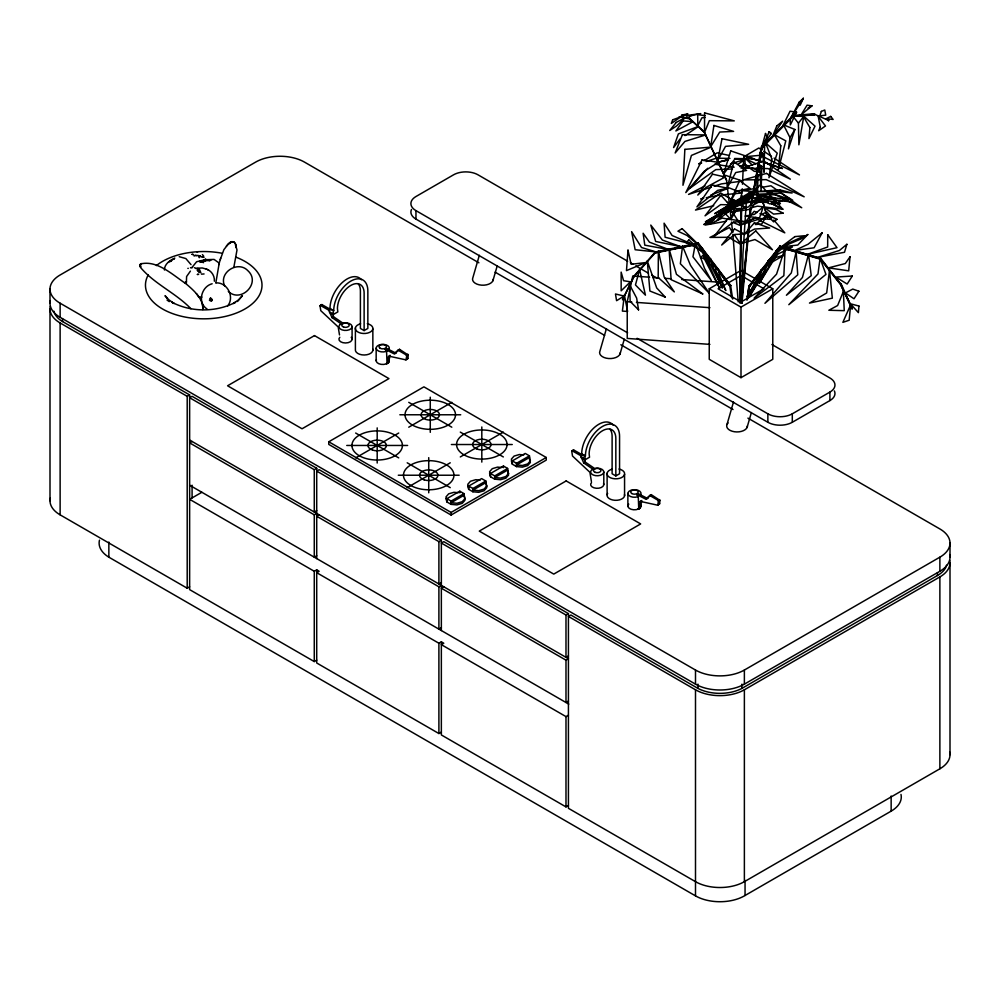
<?xml version="1.0" encoding="UTF-8"?>
<svg xmlns="http://www.w3.org/2000/svg" width="1000" height="1000" viewBox="0 0 1000 1000"><rect width="100%" height="100%" fill="white"/><g stroke="black" fill="none" stroke-linecap="round" stroke-linejoin="round"><path stroke-width="1.5" d="M739.675 302.8L741.012 211.25M740.225 302.787L739.837 274.675L740.438 275.287L741.838 195.787L741.125 205.062M742.225 303.075L742.913 254.338L746.287 202.775L756.287 191.088M741.075 210.312L740.438 275.287L739.837 274.688M741.162 205.675L741.287 195.787M761.825 166.262L761.112 191.062L759.762 167.387L761.825 166.262L757.45 168.15L759.762 167.387M741.338 196.388L742.25 188.787M742.475 184.225L743.675 157.75M197.887 271.275L197.113 269.988M405.962 359.875L406.737 355.913L405.825 354.688L398.05 350.188L394.075 353.825L385 349.2L386.488 348.338L395.562 352.962L399.538 349.325L408.225 355.05L407.938 358.462L405.962 359.875L388.575 356.075L387.038 363.587L386.562 351.2L385 349.2M657.675 505.2L658.45 501.238L657.525 500L649.762 495.5L645.788 499.15L636.712 494.525L638.2 493.663L647.275 498.288L651.25 494.65L659.938 500.375L659.638 503.787L657.675 505.2L640.288 501.388L638.75 508.913L638.263 496.525L636.712 494.525M741.35 302.413L750.425 208.2M741.4 303.025L749.275 221.163M749.875 214.988L750.612 207.262M741.938 303.05L749.925 219.062M750.225 215.975L751.162 207.312M215.8 283.038L219.188 263.337M164.438 270.012C164.338 264.538 169.1 261.087 173.375 258.688M790.013 137.675L788.462 148.863L794.862 129.488L783.5 124.812L790.013 137.675L794.862 129.488M746.963 300.238L748.938 286.025L779.812 246.213L820.612 258.3L820.763 259.337L779.963 247.262L820.662 258.9M747.688 298.163L748.938 286.025L749.475 286.8L780.35 247L779.812 246.213L779.963 247.262M747.725 298.762L748.975 286.637L780.312 246.388M210.863 298.538C212.775 300.075 211.863 302.1 211.15 298.775M803.763 116.375L798.875 144.812L798.438 123.1L792.725 116.137L803.763 116.375L798.438 123.1M751.263 205.162L761.938 147L750.763 205.725L761.4 146.938L793.487 115.9L761.825 147.787L793.487 115.9M233.825 267.362L237 249.988L235.438 244.488L236.213 247.638C236.688 242.613 232.188 239.088 228.438 243.888M387.038 363.587L388.537 362.725L390.062 355.213M638.75 508.913L640.238 508.05L641.775 500.538L640.288 501.388M716.963 269.35L697.562 244.013L698.263 243.088L698.225 244.088L655.5 252.963L655.537 251.962L698.263 243.088L730.588 285.325L732.7 299.088M655.5 252.963L655.5 251.838L634.038 276.025M709.9 344.375L627.225 338.425L627.225 301.737L632.775 276L649.625 277.213M717.862 285.2L718.512 282.162L681.775 279.525M761.3 151.688L757.212 169.137L760.175 158.637L763.575 154.45L762.05 152.613M220.275 259.562L223.888 249.65L228.325 244L226.35 246.075M218.787 264.713L220.65 258.263M479.35 255.263L472.875 277.675A10.362 5.987 0 0 0 481.538 285.163A10.362 5.987 0 0 0 493.263 279.225M492.912 280.775L497.225 265.837M606.425 328.625L599.95 351.037A10.362 5.987 0 0 0 608.612 358.525A10.362 5.987 0 0 0 620.337 352.587M619.987 354.137L624.3 339.2M727.025 424.412L733.5 402M747.062 427.5L751.375 412.562M734.262 208.738L731.075 219L737.062 208.725L740.075 208.512M212.1 300.15L211.213 301.225L209.438 300.262L210.375 298.425L211.675 298.75M387.262 363.125L387.562 362.388M638.975 508.45L639.263 507.713M769.175 131.812L763.438 144.738L771.25 133.575L769.175 131.812L771.25 133.575M803.337 98.275L800.2 105.15L799.212 102.188L803.337 98.275L790.95 117.6L799.212 102.188M796.587 112.188L783.012 125.425L790.062 111.213L796.587 112.188L790.337 124.938L790.212 118.837M634.062 276.575L622.487 299.85L634.012 275.963L634.075 276.637L655.537 252.45M192.763 266.512L196.625 261.737L203.888 260.025M814.175 114.075L828.713 120.512M814.212 114.688L799.287 115.463M828.675 119.9L828.475 120.925M227.688 305.887C234.8 297.213 227.562 282.488 216.337 282.863M680.113 138.925L673.6 147.562L678.375 133.9L698.525 126.412L685.025 135.588M339.5 334.938L338.188 326.975L320.8 310.7L320.025 305.85L321.863 304.575L330.2 309.288L328.713 310.15L320.375 305.438M321.863 304.575L320.025 305.85M591.425 481.587L589.9 472.3L572.513 456.025L571.737 451.175L573.575 449.9L581.912 454.613M573.575 449.9L571.737 451.175M237.488 301.512L242.425 295.663L238.55 299.85L233.35 303.512L235.487 302.288C216.038 312.425 191.425 312.425 171.975 302.288L174.112 303.512L168.912 299.85L165.037 295.663L167 298.212M707.712 168.275L689.45 188.562L715.788 169.613L732.5 168.975M173.575 259.438L174.788 258.113M741.125 168.25L745.138 164.013L739.912 166.65M190.413 271.1L186.6 276.525L186.337 283.712M774.562 255.225L767.925 261.25L778.225 253.912L792.35 247.062L781.188 249.188L776.762 253.212M811.975 105.85L801.225 114.688L807.075 105.188L811.975 105.85L808.088 108.012M840.812 284.913L841.175 283.925L840.812 284.913L820.312 259.113L820.65 258.188L840.763 284.3M388.05 362.45L386.562 363.312L388.537 362.725M639.763 507.762L638.263 508.625L640.238 508.05M173.475 259.163L174.325 258.525M738.025 164.237L744.912 159.462L730.5 163.85M184.675 282.712L186.475 281.575M172.338 259.95L168.55 262.125M701.35 162.375L698.7 163.962L701.637 163M703.988 160.787L717.225 152.825L728.95 155.412M209.213 260.95L210.963 260.163L199.375 261.588L201.45 261.7L200.012 261.625M743.725 156.85L758.825 147.988L761.363 149.675M714.2 219.775L705.138 225.075L725.962 221.275M725.85 212.963L731.025 209.938L741.263 225.888L733.05 222.45M358.288 283.875A18.875 10.9 -60 0 1 360.4 290.975L360.4 328.438L364.125 330.588L364.125 293.125A18.875 10.9 -60 0 0 350.788 285.425A18.875 10.9 -60 0 0 337.438 308.538L337.825 311.9L333.325 314.5L329.6 312.35L329.988 308.538A24.137 13.938 -60 0 1 342.25 282.55A24.137 13.938 -60 0 1 361.413 279.738M329.6 308.762L333.713 310.688A24.137 13.938 -60 0 1 350.788 281.125A24.137 13.938 -60 0 1 367.85 290.975L367.85 328.438L364.125 330.588M50.3 306.25A34.562 19.95 0 0 0 60.125 322.962L187.2 396.325L189.638 394.913L189.638 589.625L314.275 661.575L316.712 660.163M328.713 310.15L332 317.587L333.5 316.737L343.25 323.375L340.2 324.438M192.087 441.475L189.638 442.887L314.275 514.837L316.712 513.438M398.05 350.188L399.538 349.325M394.762 353.825L396.25 352.962M386.525 363.562L388.013 362.7M406.388 355.1L407.887 354.237M406.737 355.913L408.225 355.05M406.45 359.325L407.938 358.462M201.863 492.275L189.638 499.325L314.275 571.275L316.712 569.862L319.163 571.275L316.712 572.688L438.9 643.238L441.35 641.825L443.787 643.238L441.35 644.65L565.988 716.6L568.425 715.188M328.75 441.788L423.913 386.85L546.25 457.488L546.25 460.1L451.1 515.037L328.75 444.4L328.75 441.788L451.1 512.425L546.25 457.488M316.712 468.288L192.087 396.325L189.638 397.738L314.275 469.688L316.712 468.288L316.712 558.575M408.75 427.2L451.8 402.337M355.662 457.887L398.713 433.038M316.712 510.613L314.275 512.025L314.275 469.688M50.3 498.137A34.562 19.95 0 0 0 60.125 514.85L187.2 588.212L189.638 586.8M709.237 288.775L741 270.438L772.775 288.775L772.775 359.325L741 377.663L709.237 359.325L709.237 288.775L741 307.113L772.775 288.775M319.163 514.837L316.712 516.25L438.9 586.8L441.35 585.388M741 275.538L718.088 288.775L741 302L763.925 288.775L741 275.538L741 303M407.2 487.65L450.25 462.8M460.288 456.95L503.338 432.1M316.712 555.763L314.275 557.175L314.275 514.837M446.887 501.938L446.887 498.663L459.812 491.2L464.012 493.625L464.95 500.275L462.25 503.338L456.962 504.888L451.1 504.363L446.887 501.938L445.962 498.55M468.7 489.35L468.7 486.075L481.625 478.6L485.825 481.025L486.75 487.688L484.062 490.75L478.775 492.3L472.9 491.763L468.7 489.35L467.762 485.962M490.5 476.75L490.5 473.488L503.425 466.012L507.625 468.438L508.562 475.1L505.863 478.15L500.575 479.712L494.712 479.175L490.5 476.75L489.575 473.363M529.438 459.125L530.375 462.512L527.675 465.562L522.388 467.125L516.512 466.587L512.312 464.162L512.312 460.9L525.237 453.425L529.438 455.85L530.375 460.875L527.675 463.925L522.388 465.487L516.512 464.95L529.438 457.488M451.1 504.363L451.1 501.087L464.012 493.625M472.9 491.763L472.9 488.5L485.825 481.025M494.712 479.175L494.712 475.913L507.625 468.438M516.512 466.587L516.512 463.312L529.438 455.85M609.987 429.188A18.875 10.9 -60 0 1 612.112 436.3L612.112 473.762L615.837 475.913L615.837 438.45A18.875 10.9 -60 0 0 602.487 430.75A18.875 10.9 -60 0 0 589.138 453.862L589.538 457.225L585.037 459.812L581.312 457.663L581.7 453.862A24.137 13.938 -60 0 1 593.95 427.875A24.137 13.938 -60 0 1 613.125 425.062M581.312 454.087L585.425 456.012A24.137 13.938 -60 0 1 602.487 426.45A24.137 13.938 -60 0 1 619.562 436.3L619.562 473.762L615.837 475.913M441.35 540.237L319.163 469.688L316.712 471.1L438.9 541.65L441.35 540.237L441.35 630.538M572.075 450.763L580.425 455.475L583.713 462.912L585.2 462.05L594.963 468.7L591.512 470.062A6.587 3.8 0 0 0 595.513 475.637A6.587 3.8 0 0 0 603.8 471.962L603.8 484.513M441.35 582.562L438.9 583.975L438.9 541.65M443.787 586.8L441.35 588.212L565.988 660.163L568.425 658.75L189.638 440.062M649.762 495.5L651.25 494.65M637.075 338.3L767.862 413.812A17.275 9.975 0 0 0 792.3 413.812L829.912 392.088A17.275 9.975 0 0 0 829.912 377.987L771.938 344.513M646.462 499.137L647.95 498.288M638.225 508.888L639.712 508.025M411.488 209.462A17.275 9.975 0 0 0 415.962 219.1L767.862 422.275A17.275 9.975 0 0 0 792.3 422.275L829.912 400.562A17.275 9.975 0 0 0 834.375 390.925M658.1 500.425L659.587 499.562M658.45 501.238L659.938 500.375M441.35 627.712L438.9 629.125L438.9 586.8M658.15 504.65L659.638 503.787M568.425 613.6L443.787 541.65L441.35 543.062L565.988 615.013L568.425 613.6L568.425 808.312L695.5 881.675A34.562 19.95 0 0 0 744.375 881.675L939.875 768.8A34.562 19.95 0 0 0 949.7 752.087M568.425 655.938L565.988 657.337L565.988 615.013M316.712 569.862L316.712 662.987L438.9 733.538L441.35 732.125M568.425 701.087L565.988 702.487L565.988 660.163M478.888 262.8L304.5 162.113A34.562 19.95 0 0 0 255.625 162.113L60.125 274.988A34.562 19.95 0 0 0 60.125 303.212L695.5 670.037A34.562 19.95 0 0 0 744.375 670.037L939.875 557.175A34.562 19.95 0 0 0 939.875 528.95L747.913 418.125M50.3 300.6A34.562 19.95 0 0 0 60.125 317.312L695.5 684.15A34.562 19.95 0 0 0 744.375 684.15L939.875 571.275A34.562 19.95 0 0 0 949.7 554.562M949.7 560.212A34.562 19.95 0 0 1 939.875 576.925L744.375 689.788A34.562 19.95 0 0 1 695.5 689.788L568.425 616.425L570.875 615.013L697.95 688.388A32.413 18.713 0 0 0 741.938 688.388L937.438 575.513A30.538 17.637 0 0 0 946.513 565.163M441.35 641.825L441.35 734.95L565.988 806.9L568.425 805.487M99.475 540.163A35.525 20.512 0 0 0 108.85 557.175L695.5 895.875A34.575 19.963 0 0 0 745.05 895.487L891.15 811.137A34.562 19.95 0 0 0 900.987 794.425M782.925 255.912L771.737 262.275L760.675 270.6L775.138 257.6L784.163 255.212M171.438 261.062L170.275 261.562M752.638 205.375L763.5 199.6L767.675 201.663M704.938 185.925L688.538 194.412L711.363 187.1M722.712 176.737L725.45 175.325L742.537 181.038L721.35 183.912L714.212 186.188M755.863 217.362L740.738 224.938L757.875 219.5L784.8 232.85L773.838 220.025M761.363 214.613L766.862 211.85L771.838 217.688M387.4 350.838L386.037 351.438A6.587 3.8 0 0 1 376.262 348.8A6.587 3.8 0 0 1 383.888 344.4A6.587 3.8 0 0 1 388.45 350.05M638.263 496.525L637.75 496.763A6.587 3.8 0 0 1 627.975 494.125A6.587 3.8 0 0 1 635.6 489.725A6.587 3.8 0 0 1 640.163 495.363M697.562 244.013L698.25 243.075M729.887 286.25L730.588 285.325L729.887 286.25L718.812 271.762M852.262 308.675L840.725 284.725L852.262 308.675L841.175 283.925M851.762 308.875L852.225 308.075M703.6 197.95L700.75 199.062L703.5 198.388M710.713 195.162L729.212 187.913L741.95 192.975L722.15 194.913M212.15 283.762C201.412 286.475 197.037 302.663 207.062 309.012M706.05 161.562L716.338 158.2L729.975 158.425M187.862 268.387L188.275 268.337M204.913 260.712L204.125 259.925M190.487 267.825L192.587 267.325M197.037 251.988L197.562 252.162M717.913 162.288L728.1 159.75M728.438 159.688L716.775 162.575M722.125 161.275L728.188 159.775M706.263 197.7L719.1 195.212M750.238 207.925L757.562 206.163L782.962 209.213L771.838 203.725M713.725 205.7L695.5 210.075L720.725 193.025L733.8 200.75M655.462 252.35L698.225 244.088M655.588 252.562L698.3 243.688L730.625 285.925L729.762 286.038L730.588 285.325M729.825 166.863L732.788 166.337M196.225 268.3L202.262 267.962L206.788 269.212M757.275 188.113L742.087 190.7L754.362 191.55M761.838 187.338L770.95 185.775L801.725 207.75L771.263 192.712L768.188 192.5M191.562 267.638L192.425 267.5M744.712 155.912L743.8 156.675M197.425 274.45L198.188 274.35M206.45 259.675L214.075 259.425L219.088 263.012M204.938 259.562L206.863 259.625M201.45 274.163L204.075 273.95M746.75 156.562L760.387 155.287M793.112 115.55L793.25 116.587L793.112 115.55L814.412 113.725L814.55 114.775L800.85 115.938M793.162 116.15L814.463 114.338M197.425 274.45L198.688 274.35M201.912 297.125L198.55 297.125M705.025 117.575L702 117.7L697.825 125.6L697.688 114.712L705.163 115.625M742.913 208.588L732.362 208.85L716.725 220.6L733.8 199.575L745.938 208.512M728.637 237.3L709.938 237.425L729.45 227.562L732.725 232.375M196.15 268.612L194.513 267.675M399.837 414.775L460.712 414.775M451.375 444.525L512.25 444.525M346.75 445.462L407.625 445.462M398.288 475.225L459.162 475.225M734.525 158.5L743.612 158.663M767.887 202.438L746.938 201.825L759.225 200.263L768.15 201.612M179.213 256.688L185.863 258.562L191.012 264.625M652.688 277.438L658.812 277.875M664.925 278.312L671.05 278.75M627.225 301.737L631.825 302.075M636.413 302.4L709.9 307.688M771.363 219.412L755.25 218.25L744.975 222.375L754.188 211.312L757.062 212.5M775.487 203.012L780.062 203.425L771.125 202.062M523.763 454.925L519.362 454.525L514.075 456.087L511.375 459.137L512.312 462.525M501.962 467.512L497.562 467.113L492.262 468.675L489.575 471.737L490.5 475.125M480.15 480.112L475.75 479.7L470.462 481.262L467.762 484.325L468.7 487.713M458.35 492.7L453.95 492.3L448.65 493.85L445.962 496.912L446.887 500.3M760.075 172L754.15 171.25L745.163 164.675L749.262 166.562M729.613 206.2L726.562 180.312L704.237 131.788L689.25 118.275L679.2 116.7L689.287 118.825M714.75 164.225L734.175 167.188M192.087 254.4L192.987 254.425M197.125 255.375L200.425 256.062M196.25 255.525L195.275 255.35L196.938 255.712M200.6 256.525L204.062 257.275M193.95 255.837L194.575 255.975M198.912 257.488L199.575 257.638M200.975 261.675L203.588 262.65M729.762 219.525L722.212 218.062L709.613 224.213L721.712 209.975L731.275 219.825L729.975 209.25M192.05 254.3L193.637 254.613M198.4 255.588L199.163 255.738M727.387 202.425L731.675 203.312M201.938 256.775L202.738 256.938M775.175 198.45L766.112 196.525L749.963 198.287L767.062 199.037L791.775 201.988L782.712 200.05M233.75 241.988L232.375 242.087L233.713 241.938L234.838 243.05M198.812 255.8L200.162 256.163M820.713 258.738L779.812 246.213M761.062 161.325L746.287 156.762L762.1 161.775M210.963 298.45L210.2 298.25L211.225 298.587M765 162.738L782.45 168.512L765.337 162.763M759.938 213.688L769.987 217.85M751.988 167.812L760.2 171.562M207.625 269.613C212.062 271.588 214.75 276.375 214.375 281.212M755.925 163.762L746.112 159.1L752.4 165.2M206.038 268.863L208.575 270.062M761.787 155.988L799.475 174.913L774.062 158.088M768.037 201.8L761.375 198.438L741.675 204.525L760.425 184.662L782.688 209.175L772.038 203.812M627.663 261.225L478 174.812A17.275 9.975 0 0 0 453.562 174.812L415.962 196.525A17.275 9.975 0 0 0 415.962 210.637L415.962 219.1M630.363 262.775L633.062 264.337M635.75 265.887L647.887 272.9M651.938 275.238L657.325 278.35M415.962 210.637L627.638 332.85M495.112 272.162L604.612 335.387M620.837 344.75L733.037 409.538M329.988 308.538L333.713 310.688M581.7 453.862L585.425 456.012M197.763 268.325L199.688 269.887L200.888 272.863M197.812 269.65L199.325 272.188M512.312 460.9L516.512 463.312M408.75 402.337L451.8 427.2M460.288 432.1L503.338 456.95M490.5 473.488L494.712 475.913M468.7 486.075L472.9 488.5M355.662 433.038L398.713 457.887M407.2 462.8L450.25 487.65M446.887 498.663L451.1 501.087M53.9 311.188A31.55 18.212 0 0 0 62.562 321.55L189.638 394.913M189.638 485.213L568.763 704.1M729.862 238.012L740.925 244.412L734.362 234.788M737.725 203.075L740.337 204.625M761.4 146.95L761.825 147.787M593.462 469.55L583.713 462.912M341.763 324.237L332 317.587M763.9 151.35L771.525 156.4M228.325 291.4C240.863 303.512 261.388 282.913 247.862 270.688C237.975 260.113 218.4 272.55 224.638 285.912M736.525 201.4L746.112 208.1M167.013 300.038L169.275 301.625M190.938 308.75C175.775 293 154.312 283.95 140.438 267.35C140.213 266.275 139.488 264.688 140.638 263.9C157.45 259.988 172.763 274.988 185.925 283.7C193.475 290.175 202.963 298.188 203.05 309.113L202.525 304.413L203.2 308.812M709.7 262.013L707.4 260.087L700.5 257.337L703.462 255.175L708.962 260.387M712.013 263.925L717.775 268.712L712.262 263.512M726.562 180.3L704.287 132.4L689.25 118.212M202.4 254.625L203.663 256.075M385.75 348.775L386.637 349.862M820.263 258.512L841.2 284.587M198.962 271.863L199.387 272.562M697.525 243.4L717.837 269.95M719.688 272.362L729.85 285.637M196.425 293.625L198.8 296.887M763.012 202.3L756.287 190.963L746.287 202.763M756.338 191.575L763.062 202.913L763.012 202.237L767.562 217.9L763.062 202.85M840.675 284.125L851.725 308.263M583.162 457L585.2 462.05M331.962 312.938L333.5 316.737M205.375 258.95L205.912 260.262M205.125 259.913L205.325 260.85L204.363 260.012M511.375 460.775L512.312 464.162M729.712 285.425L731.587 297.663M731.45 222.05L732.65 232.1M732.875 234.225L738.213 301.887M814.412 113.663L814.55 114.775M820.65 258.188L820.763 259.337M744.725 155.825L744.762 156.525M745.238 165.987L744.837 157.887M749.475 286.062L749.475 286.8M704.237 131.675L704.287 132.4M950 543.062L950 557.175M950 562.812L950 754.7M939.875 557.175L939.875 571.275M939.875 576.925L939.875 768.8M937.438 572.688L937.438 575.513M891.15 796.012L891.15 811.137M829.912 392.088L829.912 400.562M792.3 413.812L792.3 422.275M767.862 413.812L767.862 422.275M745.05 880.362L745.05 895.487M744.375 670.037L744.375 684.15M744.375 689.788L744.375 881.675M741.938 684.15L741.938 688.388M741 307.113L741 377.663M697.95 684.15L697.95 688.388M695.5 670.037L695.5 684.15M695.5 689.788L695.5 895.875M627.875 493.462L627.875 506.012M624.562 474.3L624.562 495.8M607.112 473.212L607.112 494.712M585.037 456.238L585.037 459.812M565.988 716.6L565.988 806.9M503.425 466.012L503.425 467.65M481.812 426.95L481.812 462.1M459.812 491.2L459.812 492.825M451.1 512.425L451.1 515.037M438.9 643.238L438.9 733.538M430.275 397.2L430.275 432.337M428.725 457.65L428.725 492.8M377.188 427.887L377.188 463.038M376.163 348.15L376.163 360.688M372.85 328.975L372.85 350.475M355.4 327.887L355.4 349.387A8.775 5.062 0 0 0 364.338 355A8.775 5.062 0 0 0 372.8 349.162M352.088 326.637L352.088 339.188M333.325 310.912L333.325 314.5M314.275 571.275L314.275 661.575M192.087 485.213L192.087 497.912M187.2 396.325L187.2 588.212M108.85 542.05L108.85 557.175M62.562 318.725L62.562 321.55M60.125 303.212L60.125 317.312M60.125 322.962L60.125 514.85M50 289.1L50 303.212M50 308.85L50 500.737M747.412 425.95A10.362 5.987 0 0 1 734.362 431.737A10.362 5.987 0 0 1 728.062 422.962M236.1 257.213A58.263 33.638 0 0 1 254.938 301.238A58.263 33.638 0 0 1 180.725 316.087A58.263 33.638 0 0 1 148.312 274.788M156.363 265.587A58.263 33.638 0 0 1 222.013 253.238M351.213 337.287A6.587 3.8 0 0 1 345.5 342.987A6.587 3.8 0 0 1 339.8 337.287M388.45 358.787A6.587 3.8 0 0 1 383.612 364.45A6.587 3.8 0 0 1 376.388 359.7M367.3 323.713A8.775 5.062 0 0 1 371.213 331.425A8.775 5.062 0 0 1 357.287 331.613A8.775 5.062 0 0 1 360.575 323.8M603.575 483.525A6.587 3.8 0 0 1 596.35 488.275A6.587 3.8 0 0 1 591.512 482.612M595.513 468.288A6.587 3.8 0 0 1 603.8 471.962M640.812 505.025A6.587 3.8 0 0 1 633.6 509.775A6.587 3.8 0 0 1 628.75 504.113M619 469.025A8.775 5.062 0 0 1 622.925 476.75A8.775 5.062 0 0 1 609 476.938A8.775 5.062 0 0 1 612.288 469.125M624.513 494.475A8.775 5.062 0 0 1 614.9 500.3A8.775 5.062 0 0 1 607.65 493.425M704.587 112.875L704.513 132.487L709.375 120.675L734.287 120.875L704.587 112.875M827.725 234.725L827.663 246.988L807.688 254.262L837.013 247.675L827.725 234.725M658.388 251.175L658.175 277.512L674.325 291.887L664.125 276.887L658.388 251.175M764.7 142.675L764.025 172.312L762.975 153.45L760.275 153.387L764.7 142.675M758 174.825L757.425 197.413L756.75 180.863L754.987 182.15L758 174.825M785.163 247.9L783.85 275.688L754.087 298.2L776.55 274.15L785.163 247.9M684.862 149.362L682.975 185.263L691.413 155.425L711.35 147.062L684.862 149.362M627.987 250.162L626.487 270.625L645.6 262.575L631.138 264.3L627.987 250.162M858.938 306.05L858.4 312.638L850.387 303.762L858.938 306.05M809.887 127.55L808.938 138.588L815.025 126.15L802.7 115.275L809.887 127.55M850.025 256.775L848.688 270.837L828.525 267.863L845.312 263.538L850.025 256.775M850.65 304.762L849.175 320.238L842.875 322.35L850.65 304.762M780.8 145.787L778.25 170.062L785.8 140.863L774.4 134.713L780.8 145.787M761.175 270.375L760.688 274.725L746.95 296.8L757.55 278.625L761.175 270.375M624.375 295.1L622.388 311.1L627.6 311.425L624.375 295.1M682.55 246.15L680.35 263.725L709.188 293.212L690.462 265.262L682.55 246.15M829.5 270.387L826.675 292.962L809.475 303.087L832.35 298.163L829.5 270.387M820.075 258.238L817.975 273.95L788.812 304.7L825.938 274.413L820.075 258.238M713.913 125.45L710.7 146.7L719.725 132.05L733.6 131.387L713.913 125.45M771.838 158.95L768.962 177.763L777.237 153.15L765.588 142.912L771.838 158.95M140.525 264.413L140.688 267.1L139.963 265.225L141.488 263.538L140.525 264.413M695.438 243.475L692.95 256.8L711.363 280.5L704.575 268.488L695.438 243.475M722 138.725L717.763 160.413L725.525 146.375L748.637 144.3L722 138.725M796.137 251.775L791.312 272.925L764.938 303.312L797.75 274.825L796.137 251.775M759.137 164L754.7 182.8L757.938 170.85L760.987 166.275L759.137 164M733.863 161.988L727.362 187.362L735.725 172.55L746.575 170.425L733.863 161.988M808.538 254.25L802.438 277.475L786.413 295.238L811.237 275.663L808.538 254.25M639.6 269.55L635.462 284.95L645.45 295.163L639.6 269.55M765.525 133.488L759.987 154.037L763 144.113L767.412 138.038L765.525 133.488M846.888 244.288L844.5 252.275L817.9 257.288L839.438 250.475L846.888 244.288M730.738 150.9L723.612 174L734.875 159.025L754.15 158.85L730.738 150.9M821.338 111.412L819.837 115.862L825.738 115.138L824.762 110.025L821.338 111.412M763.275 206.863L759.475 217.963L745.175 216.088L754.513 214.312L763.275 206.863M768.662 260.575L764.125 273.038L749.075 297.125L764.438 270.387L768.662 260.575M672.688 119.825L671.338 123.462L680.925 116.8L672.688 119.825M682.4 134.662L675.163 152.988L684.963 141.412L705.763 134.913L682.4 134.662M776.787 125.962L773.012 135.287L782.613 121.2L776.787 125.962M843.363 291.5L837.625 305.525L828.85 310.262L844.25 310.663L843.363 291.5M776.45 250.688L771.513 262.05L759.287 283.312L777.362 254.213L776.45 250.688M820.263 127.15L818.65 130.762L825.487 125.962L818.213 116.4L820.263 127.15M739.625 180.538L729.05 204.2L736.312 191.2L750 188.325L739.625 180.538M702.1 159.85L685.8 192.587L704.175 171.337L718.388 162.35L702.1 159.85M822.175 232.787L814.112 247.775L794.825 250.45L808.1 244.213L822.175 232.787M766.888 215.263L761.762 223.988L755.362 224.525L766.888 215.263M758.85 196.388L750.975 209.163L731.213 212.1L748.413 206.925L758.85 196.388M852.325 276.025L847.163 284.037L835.85 277.075L852.325 276.025M858.9 291.238L854.013 298.775L845.438 292.95L852.763 289.075L858.9 291.238M712.113 184.988L696.925 206.875L717.625 190.4L727.562 188.175L712.113 184.988M712.5 174.163L697.788 195.075L706.1 187.362L725.125 177L712.5 174.163M682.075 114.963L680.612 116.988L687.9 113.925L682.075 114.963M683.15 120.938L675.863 130.963L693.162 121.625L683.15 120.938M720.875 195.275L705.037 215.825L720.638 204.638L729.513 204.8L720.875 195.275M727.75 218.875L713.925 236.625L733.662 221.925L745.462 221.725L727.75 218.875M734.525 228.95L721.688 245.037L734.6 234.462L744.262 234.013L734.525 228.95M676.2 122.475L669.725 130.525L676.55 125.988L685.425 117.475L676.2 122.475M754.45 222.75L744.175 234.488L754.55 229.075L769.688 228.012L754.45 222.75M464.95 498.638L462.25 501.7L456.962 503.263L451.1 502.725L464.012 495.25L464.95 498.638M486.75 486.05L484.062 489.113L478.775 490.662L472.9 490.138L485.825 482.663L486.75 486.05M508.562 473.462L505.863 476.525L500.575 478.075L494.712 477.537L507.625 470.075L508.562 473.462M807.788 234.525L797.75 245.037L782.513 246.8L800.8 239.037L807.788 234.525M630.438 281.812L621.163 290.8L621.15 272.113L623.562 280.7L630.438 281.812M688.913 239.975L686.025 242.688L697.588 248.175L710.5 259.025L688.913 239.975M755.763 230.9L740.962 243.55L754.963 239.537L772.463 249.762L755.763 230.9M794.887 236.612L775.938 250.912L786.65 243.962L804.825 235.712L794.887 236.612M340.85 323.95L339.8 324.738A6.587 3.8 0 0 0 344.363 330.387A6.587 3.8 0 0 0 351.987 325.988A6.587 3.8 0 0 0 342.212 323.35L340.85 323.95M777.038 219.363L773.6 221.863L766.75 214.537L777.038 219.363M231.762 241.875L228.7 243.762L231.713 241.925M682.113 228.637L677.925 231.2L687.013 235.463L701.787 247.825L682.113 228.637M624.1 296.062L616.575 300.688L615.475 293.975L624.1 296.062M730.175 208.487L703.838 224.562L728 210.725L747.613 201.325L730.175 208.487M741.825 198.688L719.388 212.275L736.988 202.262L753.688 194.488L741.825 198.688M748.838 193.113L714.663 213.7L745.738 195.85L756.175 191.325L748.838 193.113M736.6 203.3L705.35 221.9L735.025 205.15L749.912 198.337L736.6 203.3M314.475 335.6L227.575 385.775L302.05 428.775L388.95 378.6L314.475 335.6M566.175 480.925L479.275 531.1L553.763 574.1L640.662 523.925L566.175 480.925M830.7 116.4L826.225 118.663L833.112 119.45L830.7 116.4M692.638 115.288L687.25 117.675L686.55 115.487L700.75 113.625L692.638 115.288M763.888 161.012L742.6 168.162L768.012 168.575L790.362 179.163L763.888 161.012M766.5 173.4L743.25 179.925L766.2 179.638L804.175 196.812L766.5 173.4M789.938 198.625L779.587 201.35L758.863 195.113L780.4 198.812L789.938 198.625M718.3 268.988L715.325 269.575L725.812 290.587L719.525 275.3L718.3 268.988M783.15 213.188L773.575 214.1L764.737 207.8L775.975 209.5L783.15 213.188M779.7 189.825L755.612 191.688L778.863 191.412L792.113 193.025L779.7 189.825M781.1 193.038L753.112 194.613L775.975 194.788L792.725 200.263L781.1 193.038M780.387 203.5L769.55 203.825L761.263 199.175L780.387 203.5M710.713 259.075L707.688 259.113L722.425 288.062L712.738 266.425L710.713 259.075M656.1 251.938L635.138 249.725L631.625 231.637L641.538 247.525L656.1 251.938M668.763 249.562L644.788 245.162L643.125 233.25L649.463 242.175L668.763 249.562M680.525 246.588L655.662 241.462L650.788 225.075L662.4 240.062L680.525 246.588M692.663 244.35L665.1 237.237L664.087 223.175L672.1 235.5L692.663 244.35M665.212 297.075L649.912 291.038L647.262 260.912L656.688 287.925L665.212 297.075M702.738 293.938L671.125 279.688L669.087 248.95L676.462 274.325L702.738 293.938M638.562 309.862L630.163 301.413L629.55 284.675L636.638 298.075L638.562 309.862M719.575 288.1L704.287 258.688L702.312 248.1L705.863 258.163L719.575 288.1M202.7 305.863L202.812 309.475L202.7 305.863M343.65 327.062A3.7 2.138 0 0 0 349.212 325.213A3.7 2.138 0 0 0 343.65 323.35A3.7 2.138 0 0 0 343.65 327.062M380.125 348.225A3.7 2.138 0 0 0 386.325 347.262A3.7 2.138 0 0 0 381.788 344.65A3.7 2.138 0 0 0 380.125 348.225M595.363 472.388A3.7 2.138 0 0 0 600.925 470.525A3.7 2.138 0 0 0 595.363 468.675A3.7 2.138 0 0 0 595.363 472.388M631.838 493.55A3.7 2.138 0 0 0 638.038 492.587A3.7 2.138 0 0 0 633.5 489.963A3.7 2.138 0 0 0 631.838 493.55M410.887 485.525A25.238 14.562 0 0 0 453.1 478.988A25.238 14.562 0 0 0 422.2 461.15A25.238 14.562 0 0 0 410.887 485.525M424.125 479.825A9.213 5.312 0 0 0 437.938 475.225A9.213 5.312 0 0 0 424.125 470.613A9.213 5.312 0 0 0 424.125 479.825M412.438 425.075A25.238 14.562 0 0 0 454.65 418.537A25.238 14.562 0 0 0 423.738 400.7A25.238 14.562 0 0 0 412.438 425.075M425.662 419.375A9.213 5.312 0 0 0 439.487 414.775A9.213 5.312 0 0 0 425.662 410.163A9.213 5.312 0 0 0 425.662 419.375M463.975 454.825A25.238 14.562 0 0 0 506.188 448.3A25.238 14.562 0 0 0 475.288 430.45A25.238 14.562 0 0 0 463.975 454.825M477.212 449.137A9.213 5.312 0 0 0 491.025 444.525A9.213 5.312 0 0 0 477.212 439.925A9.213 5.312 0 0 0 477.212 449.137M359.338 455.763A25.238 14.562 0 0 0 401.562 449.237A25.238 14.562 0 0 0 370.65 431.388A25.238 14.562 0 0 0 359.338 455.763M372.575 450.075A9.213 5.312 0 0 0 386.4 445.462A9.213 5.312 0 0 0 372.575 440.863A9.213 5.312 0 0 0 372.575 450.075"/></g></svg>
